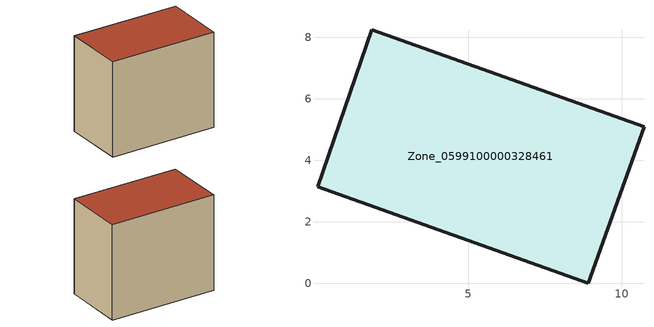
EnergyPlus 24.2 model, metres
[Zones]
Zone_0599100000328461
 floor ground (C_G): 1.87,8.24 10.72,5.09 8.91,0 0.1,3.14 z0.41
 wall outside (C_F): 1.87,8.24 0.1,3.14 8.91,0 10.72,5.09 1.87,8.24 z0.41:8.69
 roof outside (C_R): 10.72,5.09 1.87,8.24 0.1,3.14 8.91,0 z8.69
[BUILDING]
Pand.0599100000328461: North Axis=0; Terrain=City; Loads Convergence Tolerance Value=0.04; Temperature Convergence Tolerance Value=0.4; Solar Distribution=FullExterior; Maximum Number of Warmup Days=25; Minimum Number of Warmup Days=1
[Site:Location]
Rotterdam.The.Hague.AP_ZH_NLD Design_Conditions: Latitude=51.96; Longitude=4.45; Time Zone=1; Elevation=-4.5
[SITE:GROUNDTEMPERATURE:BUILDINGSURFACE]
18, 18, 18, 18, 18, 18, 18, 18, 18, 18, 18, 18
[MATERIAL] Thermal Absorptance=0.9; Solar Absorptance=0.7; Visible Absorptance=0.7
Name | Roughness | Thickness | Conductivity | Density | Specific Heat
G.TI.1975-1991 | MediumSmooth | 0.15 | 0.288461 | 540 | 1210
F.TI.1975-1991 | Rough | 0.3 | 0.230769 | 1920 | 840
R.TI.1975-1991 | MediumRough | 0.2 | 0.153846 | 1500 | 1000
[CONSTRUCTION]
C_G: G.TI.1975-1991
C_F: F.TI.1975-1991
C_R: R.TI.1975-1991
[ZONE]
Zone_0599100000328461: Type=1; Multiplier=1; Ceiling Height=Autocalculate; Volume=Autocalculate; Floor Area=autocalculate; Part of Total Floor Area=Yes
[ZONEINFILTRATION:DESIGNFLOWRATE]
Infil_Zone_0599100000328461: Zone or ZoneList or Space or SpaceList=Zone_0599100000328461; Schedule=AlwaysOn; Design Flow Rate Calculation Method=Flow/Area; Flow Rate per Floor Area=0.003; Constant Term Coefficient=1; Temperature Term Coefficient=0; Velocity Term Coefficient=0; Velocity Squared Term Coefficient=0
[HVACTEMPLATE:ZONE:IDEALLOADSAIRSYSTEM]
Zone_0599100000328461: Maximum Heating Supply Air Temperature=50; Minimum Cooling Supply Air Temperature=13; Maximum Heating Supply Air Humidity Ratio=0.0156; Minimum Cooling Supply Air Humidity Ratio=0.0077; Heating Limit=NoLimit; Cooling Limit=NoLimit; Dehumidification Control Type=ConstantSensibleHeatRatio; Cooling Sensible Heat Ratio=0.7; Dehumidification Setpoint=60; Humidification Control Type=None; Humidification Setpoint=30; Outdoor Air Method=None; Outdoor Air Flow Rate per Person=0.00944; Outdoor Air Flow Rate per Zone Floor Area=0; Outdoor Air Flow Rate per Zone=0; Demand Controlled Ventilation Type=None; Outdoor Air Economizer Type=NoEconomizer; Heat Recovery Type=None; Sensible Heat Recovery Effectiveness=0.7; Latent Heat Recovery Effectiveness=0.65
[ZONECONTROL:THERMOSTAT]
ThermostatControl_Zone_0599100000328461: Zone or ZoneList=Zone_0599100000328461; Control Type Schedule=DualSetpointControlType; Control 1=Thermostat_Zone_0599100000328461; Temperature Difference Between Cutout And Setpoint=0
[THERMOSTATSETPOINT:DUALSETPOINT]
Thermostat_Zone_0599100000328461: Heating Setpoint Temperature Schedule=HeatingSetpoint_Zone_0599100000328461; Cooling Setpoint Temperature Schedule=CoolingSetpoint_Zone_0599100000328461
[SCHEDULE:COMPACT]
HeatingSetpoint_Zone_0599100000328461: Through: 12/31, For: AllDays, Until: 24:00, 21
CoolingSetpoint_Zone_0599100000328461: Through: 12/31, For: AllDays, Until: 24:00, 24
DualSetpointControlType: Through: 12/31, For: AllDays, Until: 24:00, 4
AlwaysOn: Through: 12/31, For: AllDays, Until: 24:00, 1
